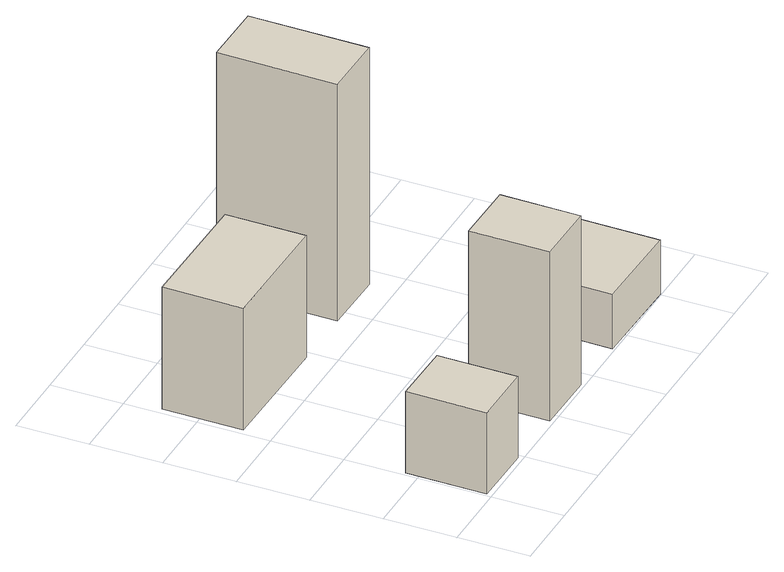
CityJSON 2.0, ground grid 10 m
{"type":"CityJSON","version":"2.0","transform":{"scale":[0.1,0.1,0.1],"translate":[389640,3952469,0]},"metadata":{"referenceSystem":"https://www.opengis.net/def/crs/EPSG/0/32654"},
"CityObjects":{
"building1":{"type":"Building","attributes":{"measuredHeight":12,"yearOfConstruction":1995,"function":"residential","name":"Taito Residence A"},"geometry":[{"type":"Solid","lod":"1","boundaries":[[[[0,1,2,3]],[[4,5,6,7]],[[0,1,5,4]],[[1,2,6,5]],[[2,3,7,6]],[[3,0,4,7]]]]}]},
"building2":{"type":"Building","attributes":{"measuredHeight":18,"yearOfConstruction":2005,"function":"residential","name":"Taito Mansion"},"geometry":[{"type":"Solid","lod":"1","boundaries":[[[[8,9,10,11]],[[12,13,14,15]],[[8,9,13,12]],[[9,10,14,13]],[[10,11,15,14]],[[11,8,12,15]]]]}]},
"building3":{"type":"Building","attributes":{"measuredHeight":25,"yearOfConstruction":2010,"function":"office","name":"Taito Office Tower"},"geometry":[{"type":"Solid","lod":"1","boundaries":[[[[16,17,18,19]],[[20,21,22,23]],[[16,17,21,20]],[[17,18,22,21]],[[18,19,23,22]],[[19,16,20,23]]]]}]},
"building4":{"type":"Building","attributes":{"measuredHeight":35,"yearOfConstruction":2020,"function":"office","name":"Taito Tower"},"geometry":[{"type":"Solid","lod":"1","boundaries":[[[[24,25,26,27]],[[28,29,30,31]],[[24,25,29,28]],[[25,26,30,29]],[[26,27,31,30]],[[27,24,28,31]]]]}]},
"building5":{"type":"Building","attributes":{"measuredHeight":8,"yearOfConstruction":1980,"function":"commercial","name":"Taito Shop"},"geometry":[{"type":"Solid","lod":"1","boundaries":[[[[32,33,34,35]],[[36,37,38,39]],[[32,33,37,36]],[[33,34,38,37]],[[34,35,39,38]],[[35,32,36,39]]]]}]}
},
"vertices":[
[5,8,0],[95,7,0],[96,118,0],[6,119,0],[5,8,120],[95,7,120],[96,118,120],[6,119,120],
[9,341,0],[190,339,0],[191,450,0],[10,452,0],[9,341,180],[190,339,180],[191,450,180],[10,452,180],
[186,6,0],[276,5,0],[277,116,0],[187,117,0],[186,6,250],[276,5,250],[277,116,250],[187,117,250],
[280,338,0],[371,337,0],[373,503,0],[282,504,0],[280,338,350],[371,337,350],[373,503,350],[282,504,350],
[366,4,0],[502,2,0],[504,169,0],[369,170,0],[366,4,80],[502,2,80],[504,169,80],[369,170,80]
]}
